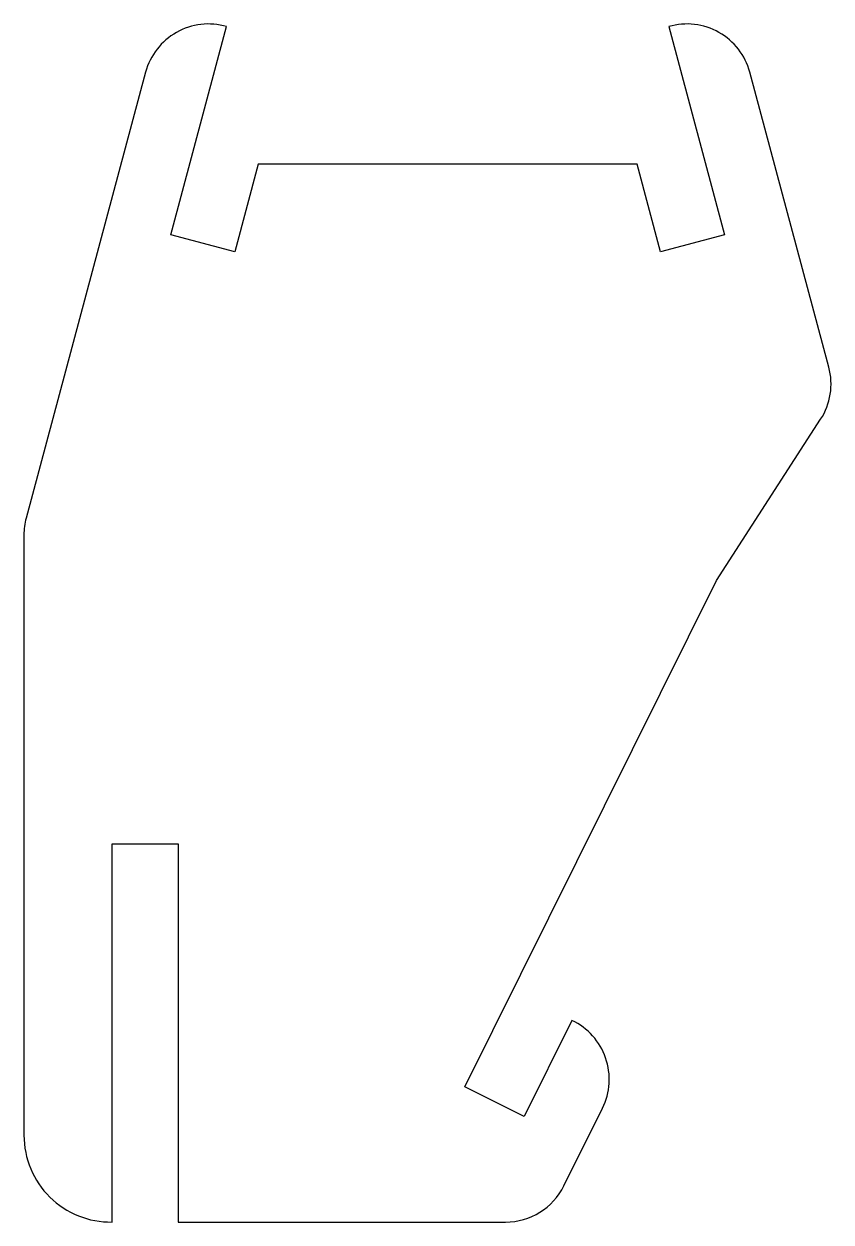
# Model space of a CAD drawing. Header units: millimetres. Extents: x -19.5 to 17.7, y -72 to -16.7.
import ezdxf

# ---------------------------------------------------------------- set-up
doc = ezdxf.new("R2010")
doc.units = ezdxf.units.MM
doc.layers.get('0').update_dxf_attribs({"linetype": 'CONTINUOUS'})

msp = doc.modelspace()

# ---------------------------------------------------------------- linework, layer by layer
msp.add_lwpolyline([(17.198, -34.946, 0.211879), (17.575, -32.542), (13.931, -18.941, 0.420084), (10.199, -16.836), (12.771, -26.436), (9.82, -27.227), (8.735, -23.175), (-8.735, -23.175), (-9.82, -27.227), (-12.771, -26.436), (-10.199, -16.836, 0.420084), (-13.931, -18.941), (-19.439, -39.497, 0.065543), (-19.541, -40.274), (-19.541, -67.96, 0.418614), (-15.481, -71.959), (-15.481, -54.52), (-12.426, -54.52), (-12.426, -71.96), (2.67, -71.96, 0.284755), (5.357, -70.295), (7.136, -66.712, 0.420084), (5.731, -62.665), (3.533, -67.088), (0.797, -65.729), (12.403, -42.372)], format="xyb", close=True)

doc.saveas('drawing.dxf')
